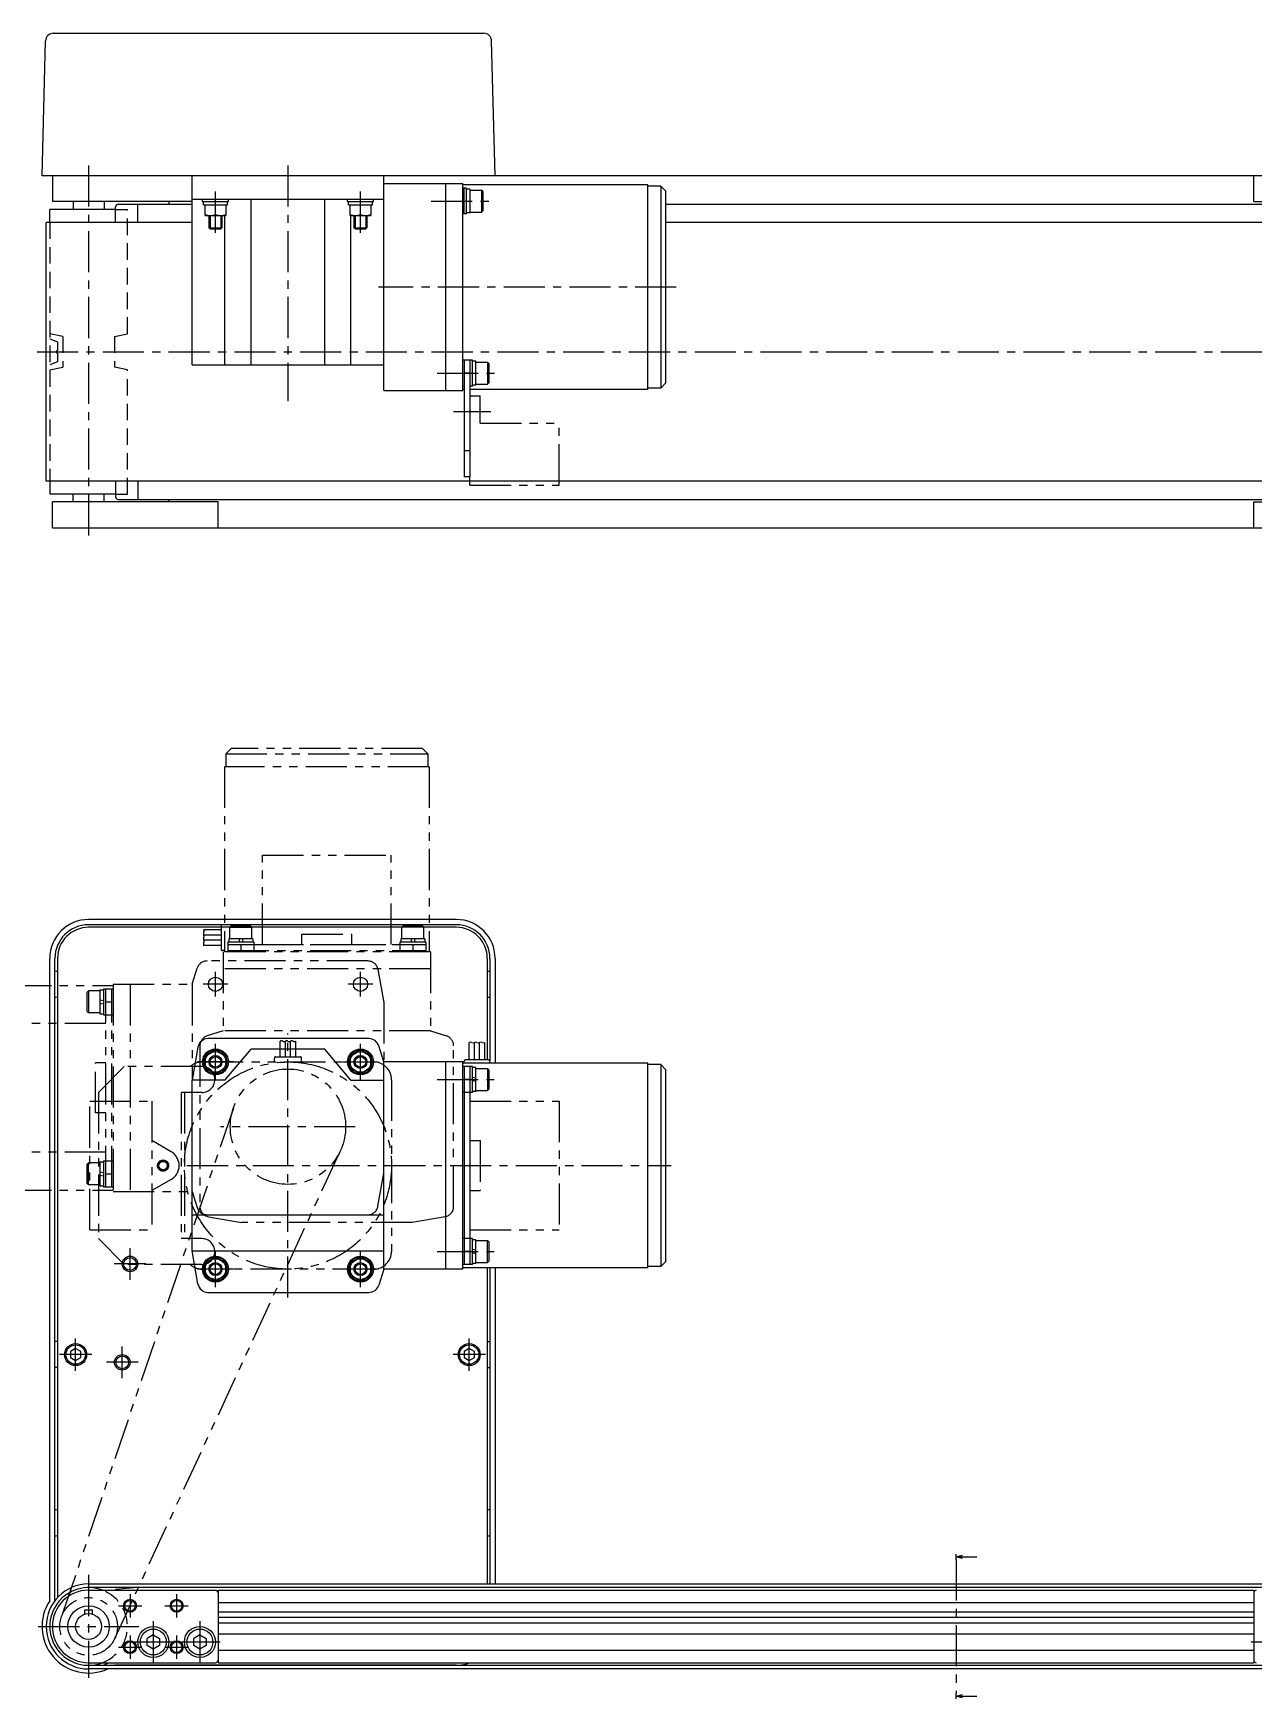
# Model space of a CAD drawing. Extents: x -2 to 1146, y -10 to 633.
# Drawn here: x 382 to 854, y -10 to 633 of the extents above; entities that cross this region are included whole.
import ezdxf

# ---------------------------------------------------------------- set-up
doc = ezdxf.new("R2010")
doc.units = 0
doc.header["$LTSCALE"] = 0.5
for name, pattern in [('CENTER', [50.8, 31.75, -6.35, 6.35, -6.35]), ('DASHED', [19.05, 12.7, -6.35]), ('PHANTOM', [63.5, 31.75, -6.35, 6.35, -6.35, 6.35, -6.35])]:
    doc.linetypes.add(name, pattern=pattern)
doc.layers.get('0').update_dxf_attribs({"linetype": 'CONTINUOUS'})
for name, color, linetype in [('MSM_CENTER', 1, 'CENTER'), ('MSM_CONTINUOUS', 7, 'CONTINUOUS'), ('MSM_DASHED', 4, 'DASHED'), ('MSM_IMAGINARY', 6, 'PHANTOM'), ('MSM_NARROW', 5, 'CONTINUOUS')]:
    doc.layers.add(name, color=color, linetype=linetype)

# ---------------------------------------------------------------- blocks, each defined once
blk = doc.blocks.new('_OPEN30')
at = {"color": 0, "linetype": 'BYBLOCK'}
for p, q in [((-1, 0.27), (0, 0)), ((0, 0), (-1, -0.27)), ((0, 0), (-1, 0))]:
    blk.add_line(p, q, dxfattribs=at)
blk = doc.blocks.new('*U79')
at = {"layer": 'MSM_CONTINUOUS'}
blk.add_lwpolyline([(741.06, 44.9), (746.56, 44.9)], dxfattribs=at)
at = {"layer": 'MSM_CONTINUOUS', "xscale": 2.5, "yscale": 2.5, "zscale": 2.5, "rotation": 180}
blk.add_blockref('_OPEN30', (738.56, 44.9), dxfattribs=at)
blk = doc.blocks.new('*U80')
at = {"layer": 'MSM_CONTINUOUS'}
blk.add_lwpolyline([(741.06, -8.9), (746.56, -8.9)], dxfattribs=at)
at = {"layer": 'MSM_CONTINUOUS', "xscale": 2.5, "yscale": 2.5, "zscale": 2.5, "rotation": 180}
blk.add_blockref('_OPEN30', (738.56, -8.9), dxfattribs=at)

msp = doc.modelspace()

# ---------------------------------------------------------------- linework, layer by layer
at = {"layer": 'MSM_CENTER'}
for p, q in [((403.52, 582.25), (403.52, 438.25)), ((480.52, 582.25), (480.52, 491.25)), ((452.52, 556.25), (452.52, 573.25)), ((508.52, 556.25), (508.52, 573.25)), ((535.83, 568.49), (559.83, 568.49)), ((630.52, 535.25), (515.52, 535.25)), ((383.62, 510.25), (923.42, 510.25)), ((538.13, 502.02), (562.13, 502.02)), ((558.82, 487.02), (544.52, 487.02)), ((452.52, 261.25), (452.52, 270.75)), ((508.52, 261.25), (508.52, 270.75)), ((457.27, 266), (447.77, 266)), ((513.27, 266), (503.77, 266)), ((480.52, 145), (480.52, 247)), ((452.52, 229), (452.52, 243)), ((508.52, 229), (508.52, 243)), ((459.52, 236), (445.52, 236)), ((501.52, 236), (515.52, 236)), ((538.13, 229.23), (560.13, 229.23)), ((506.52, 211), (454.52, 211)), ((441.52, 196), (628.52, 196)), ((419.52, 151.9), (419.52, 164.1)), ((452.52, 149), (452.52, 163)), ((508.52, 149), (508.52, 163)), ((538.13, 162.77), (560.13, 162.77)), ((425.62, 158), (413.42, 158)), ((459.52, 156), (445.52, 156)), ((515.52, 156), (501.52, 156)), ((398.52, 116.75), (398.52, 129.25)), ((550.52, 116.75), (550.52, 129.25)), ((404.77, 123), (392.27, 123)), ((416.52, 113.9), (416.52, 126.1)), ((556.77, 123), (544.27, 123)), ((422.62, 120), (410.42, 120)), ((738.56, 43.9), (738.56, -7.9)), ((403.52, 37.9), (403.52, -1.9)), ((415.02, 26), (424.02, 26)), ((419.52, 30.5), (419.52, 21.5)), ((433.02, 26), (442.02, 26)), ((437.52, 30.5), (437.52, 21.5)), ((428.52, 20), (428.52, 4)), ((446.52, 20), (446.52, 4)), ((384.07, 18), (422.97, 18)), ((419.52, 14.5), (419.52, 5.5)), ((437.52, 14.5), (437.52, 5.5)), ((415.02, 10), (424.02, 10)), ((420.52, 12), (436.52, 12)), ((433.02, 10), (442.02, 10)), ((438.52, 12), (454.52, 12)), ((852.52, 12), (868.52, 12))]:
    msp.add_line(p, q, dxfattribs=at)
at = {"layer": 'MSM_CONTINUOUS'}
for p, q in [((385.52, 578.25), (386.89, 630.33)), ((389.89, 633.25), (556.16, 633.25)), ((560.52, 578.25), (559.16, 630.33)), ((919.52, 578.25), (385.52, 578.25)), ((389.52, 578.25), (389.52, 568.25)), ((443.52, 505.25), (443.52, 578.25)), ((517.52, 495.25), (517.52, 578.25)), ((517.52, 575.25), (548.02, 575.25)), ((541.52, 495.25), (541.52, 575.25)), ((548.02, 495.25), (548.02, 575.25)), ((619.52, 574.75), (548.02, 574.75)), ((549.52, 573.49), (548.02, 573.49)), ((548.52, 563.49), (548.52, 573.49)), ((549.52, 563.49), (549.52, 573.49)), ((550.82, 573.09), (549.52, 573.09)), ((550.83, 563.89), (550.83, 573.09)), ((550.83, 572.74), (555.33, 572.74)), ((555.83, 572.24), (555.33, 572.74)), ((555.33, 572.74), (555.33, 564.24)), ((619.52, 495.75), (619.52, 574.75)), ((624.52, 574.25), (619.52, 574.25)), ((624.52, 574.25), (624.52, 496.25)), ((626.52, 572.25), (624.52, 574.25)), ((853.52, 568.25), (853.52, 578.25)), ((443.52, 568.25), (389.52, 568.25)), ((397.52, 568.25), (397.52, 565.25)), ((409.52, 568.25), (409.52, 565.25)), ((413.97, 560.25), (413.97, 566.25)), ((414.97, 567.25), (443.52, 567.25)), ((422.48, 560.25), (422.48, 567.25)), ((434.52, 568.25), (434.52, 567.25)), ((443.52, 569.25), (517.52, 569.25)), ((447.52, 568.25), (447.52, 569.25)), ((447.52, 568.25), (457.52, 568.25)), ((447.92, 566.95), (447.92, 568.25)), ((447.92, 566.95), (457.12, 566.95)), ((448.52, 562.95), (448.52, 566.95)), ((452.52, 563.31), (452.52, 566.95)), ((456.52, 566.95), (456.52, 562.95)), ((457.12, 566.95), (457.12, 568.25)), ((457.52, 568.25), (457.52, 569.25)), ((466.26, 505.25), (466.26, 569.25)), ((494.79, 505.25), (494.79, 569.25)), ((503.52, 568.25), (503.52, 569.25)), ((503.52, 568.25), (513.52, 568.25)), ((503.92, 566.95), (503.92, 568.25)), ((503.92, 566.95), (513.12, 566.95)), ((504.52, 562.95), (504.52, 566.95)), ((508.52, 563.31), (508.52, 566.95)), ((512.52, 566.95), (512.52, 562.95)), ((513.12, 566.95), (513.12, 568.25)), ((513.52, 568.25), (513.52, 569.25)), ((555.83, 572.24), (555.83, 564.74)), ((626.52, 498.25), (626.52, 572.25)), ((626.52, 567.25), (892.08, 567.25)), ((853.52, 568.25), (919.52, 568.25)), ((387.12, 460.25), (387.12, 560.25)), ((443.52, 560.25), (387.12, 560.25)), ((413.97, 565.25), (388.52, 565.25)), ((388.52, 560.25), (388.52, 565.25)), ((448.52, 562.95), (456.52, 562.95)), ((450.02, 562.95), (450.02, 558.19)), ((455.02, 562.95), (455.02, 558.19)), ((456.19, 505.25), (456.19, 562.95)), ((504.52, 562.95), (512.52, 562.95)), ((504.86, 505.25), (504.86, 562.95)), ((506.02, 562.95), (506.02, 558.19)), ((511.02, 562.95), (511.02, 558.19)), ((549.52, 563.49), (548.02, 563.49)), ((550.82, 563.89), (549.52, 563.89)), ((550.83, 564.24), (555.33, 564.24)), ((555.83, 564.74), (555.33, 564.24)), ((919.92, 560.25), (626.52, 560.25)), ((450.46, 557.75), (450.02, 558.19)), ((450.02, 558.19), (455.02, 558.19)), ((450.46, 557.75), (454.59, 557.75)), ((454.59, 557.75), (455.02, 558.19)), ((506.46, 557.75), (506.02, 558.19)), ((506.02, 558.19), (511.02, 558.19)), ((506.46, 557.75), (510.59, 557.75)), ((510.59, 557.75), (511.02, 558.19)), ((443.52, 505.25), (517.52, 505.25)), ((551.82, 507.02), (548.02, 507.02)), ((548.52, 507.02), (548.52, 462.02)), ((550.82, 502.02), (548.52, 502.02)), ((550.82, 507.02), (550.82, 462.02)), ((551.82, 497.02), (551.82, 507.02)), ((553.12, 506.62), (551.82, 506.62)), ((553.13, 497.42), (553.13, 506.62)), ((553.13, 506.27), (557.63, 506.27)), ((558.13, 505.77), (557.63, 506.27)), ((557.63, 506.27), (557.63, 497.77)), ((558.13, 505.77), (558.13, 498.27)), ((517.52, 495.25), (548.02, 495.25)), ((548.52, 497.02), (548.02, 497.02)), ((548.52, 495.75), (548.02, 495.75)), ((551.82, 497.02), (550.82, 497.02)), ((619.52, 495.75), (550.82, 495.75)), ((553.12, 497.42), (551.82, 497.42)), ((553.13, 497.77), (557.63, 497.77)), ((558.13, 498.27), (557.63, 497.77)), ((624.52, 496.25), (619.52, 496.25)), ((624.52, 496.25), (626.52, 498.25)), ((550.82, 472.02), (548.52, 472.02)), ((919.92, 460.25), (387.12, 460.25)), ((388.52, 460.25), (388.52, 455.25)), ((413.97, 460.25), (413.97, 454.25)), ((422.48, 460.25), (422.48, 453.25)), ((550.82, 462.02), (548.52, 462.02)), ((413.97, 455.25), (388.52, 455.25)), ((389.52, 442.25), (389.52, 452.25)), ((453.52, 452.25), (389.52, 452.25)), ((397.52, 452.25), (397.52, 455.25)), ((409.52, 452.25), (409.52, 455.25)), ((414.97, 453.25), (892.08, 453.25)), ((434.52, 452.25), (434.52, 453.25)), ((453.52, 442.25), (453.52, 452.25)), ((853.52, 452.25), (919.52, 452.25)), ((853.52, 442.25), (853.52, 452.25)), ((389.52, 442.25), (919.52, 442.25)), ((545.52, 291), (403.52, 291)), ((545.52, 289), (403.52, 289)), ((545.52, 288), (403.52, 288)), ((388.52, 27.95), (388.52, 276)), ((390.52, 28), (390.52, 276)), ((391.52, 276), (391.52, 29.18)), ((557.52, 276), (557.52, 236.8)), ((558.52, 276), (558.52, 236.3)), ((560.52, 276), (560.52, 235.5)), ((511.77, 245), (449.7, 245)), ((445.76, 241.69), (443.52, 229)), ((452.52, 240.62), (448.52, 238.31)), ((448.52, 238.31), (448.52, 233.69)), ((456.52, 238.31), (452.52, 240.62)), ((456.19, 229), (466.26, 241)), ((456.52, 233.69), (456.52, 238.31)), ((494.79, 241), (466.26, 241)), ((504.86, 229), (494.79, 241)), ((508.52, 240.62), (504.52, 238.31)), ((504.52, 238.31), (504.52, 233.69)), ((512.52, 238.31), (508.52, 240.62)), ((512.52, 233.69), (512.52, 238.31)), ((517.52, 236), (515.58, 242.2)), ((550.52, 236.8), (550.52, 243.55)), ((552.52, 236.8), (552.52, 243.55)), ((554.52, 236.8), (554.52, 243.55)), ((556.52, 236.8), (556.52, 243.55)), ((448.52, 233.69), (452.52, 231.38)), ((452.52, 231.38), (456.52, 233.69)), ((504.52, 233.69), (508.52, 231.38)), ((508.52, 231.38), (512.52, 233.69)), ((517.52, 156), (517.52, 236)), ((548.02, 236), (517.52, 236)), ((541.52, 156), (541.52, 236)), ((548.02, 156), (548.02, 236)), ((619.52, 235.5), (548.02, 235.5)), ((551.82, 234.23), (548.02, 234.23)), ((548.52, 235.5), (548.52, 236.3)), ((548.52, 234.23), (548.52, 157.77)), ((558.02, 236.8), (549.02, 236.8)), ((550.82, 234.23), (550.82, 157.77)), ((551.82, 224.23), (551.82, 234.23)), ((553.12, 233.83), (551.82, 233.83)), ((553.13, 224.63), (553.13, 233.83)), ((553.13, 233.48), (557.63, 233.48)), ((558.13, 232.98), (557.63, 233.48)), ((557.63, 233.48), (557.63, 224.98)), ((558.13, 232.98), (558.13, 225.48)), ((558.52, 235.5), (558.52, 236.3)), ((619.52, 156.5), (619.52, 235.5)), ((624.52, 235), (619.52, 235)), ((624.52, 235), (624.52, 157)), ((626.52, 233), (624.52, 235)), ((626.52, 159), (626.52, 233)), ((443.52, 163), (443.52, 229)), ((456.19, 229), (443.52, 229)), ((504.86, 229), (517.52, 229)), ((550.82, 229.23), (548.52, 229.23)), ((553.13, 229.76), (551.83, 230.04)), ((553.13, 228.43), (551.83, 228.71)), ((558.13, 225.48), (557.63, 224.98)), ((551.82, 224.23), (548.02, 224.23)), ((553.12, 224.63), (551.82, 224.63)), ((553.13, 224.98), (557.63, 224.98)), ((443.52, 177), (517.52, 177)), ((551.82, 167.77), (548.02, 167.77)), ((551.82, 157.77), (551.82, 167.77)), ((553.12, 167.37), (551.82, 167.37)), ((553.13, 158.17), (553.13, 167.37)), ((443.52, 163), (517.52, 163)), ((445.76, 150.31), (443.52, 163)), ((550.82, 162.77), (548.52, 162.77)), ((553.13, 163.29), (551.83, 163.57)), ((553.13, 161.96), (551.83, 162.24)), ((553.13, 167.02), (557.63, 167.02)), ((558.13, 166.52), (557.63, 167.02)), ((557.63, 158.52), (557.63, 167.02)), ((558.13, 166.52), (558.13, 159.02)), ((452.52, 160.62), (448.52, 158.31)), ((448.52, 158.31), (448.52, 153.69)), ((456.52, 158.31), (452.52, 160.62)), ((456.52, 153.69), (456.52, 158.31)), ((508.52, 160.62), (504.52, 158.31)), ((504.52, 158.31), (504.52, 153.69)), ((512.52, 158.31), (508.52, 160.62)), ((512.52, 153.69), (512.52, 158.31)), ((517.52, 156), (515.58, 149.8)), ((548.02, 156), (517.52, 156)), ((551.82, 157.77), (548.02, 157.77)), ((619.52, 156.5), (548.02, 156.5)), ((553.12, 158.17), (551.82, 158.17)), ((553.13, 158.52), (557.63, 158.52)), ((557.52, 156.5), (557.52, 34.4)), ((558.13, 159.02), (557.63, 158.52)), ((558.52, 156.5), (558.52, 34.4)), ((560.52, 156.5), (560.52, 34.4)), ((624.52, 157), (619.52, 157)), ((624.52, 157), (626.52, 159)), ((448.52, 153.69), (452.52, 151.38)), ((452.52, 151.38), (456.52, 153.69)), ((504.52, 153.69), (508.52, 151.38)), ((508.52, 151.38), (512.52, 153.69)), ((449.7, 147), (511.77, 147)), ((391.52, 128), (390.52, 128)), ((398.52, 125.31), (396.52, 124.15)), ((396.52, 124.15), (396.52, 121.85)), ((400.52, 124.15), (398.52, 125.31)), ((400.52, 121.85), (400.52, 124.15)), ((550.52, 125.31), (548.52, 124.15)), ((548.52, 124.15), (548.52, 121.85)), ((552.52, 124.15), (550.52, 125.31)), ((552.52, 121.85), (552.52, 124.15)), ((557.52, 128), (558.52, 128)), ((391.52, 118), (390.52, 118)), ((396.52, 121.85), (398.52, 120.69)), ((398.52, 120.69), (400.52, 121.85)), ((548.52, 121.85), (550.52, 120.69)), ((550.52, 120.69), (552.52, 121.85)), ((557.52, 118), (558.52, 118)), ((738.56, 43.9), (738.56, 45.9)), ((403.52, 34.4), (903.52, 34.4)), ((903.52, 33), (403.52, 33)), ((422.42, 32.99), (413.97, 32.26)), ((413.97, 32.26), (413.99, 32)), ((403.52, 32), (452.52, 32)), ((453.52, 32), (853.52, 32)), ((453.52, 32), (453.52, 4)), ((453.52, 27.2), (853.52, 27.2)), ((853.52, 32), (853.52, 4)), ((402.02, 24.4), (405.02, 24.4)), ((402.02, 22.77), (402.02, 24.4)), ((405.02, 22.77), (405.02, 24.4)), ((453.52, 23.7), (853.52, 23.7)), ((453.52, 21.6), (853.52, 21.6)), ((453.52, 19.4), (853.52, 19.4)), ((428.52, 14.75), (426.14, 13.37)), ((426.14, 10.63), (426.14, 13.37)), ((428.52, 14.75), (430.9, 13.37)), ((430.9, 13.37), (430.9, 10.63)), ((446.52, 14.75), (444.14, 13.37)), ((444.14, 10.63), (444.14, 13.37)), ((446.52, 14.75), (448.9, 13.37)), ((448.9, 13.37), (448.9, 10.63)), ((453.52, 15.1), (853.52, 15.1)), ((428.52, 9.25), (426.14, 10.63)), ((430.9, 10.63), (428.52, 9.25)), ((446.52, 9.25), (444.14, 10.63)), ((448.9, 10.63), (446.52, 9.25)), ((453.52, 8.9), (853.52, 8.9)), ((403.52, 4), (452.52, 4)), ((403.52, 3), (903.52, 3)), ((903.52, 1.6), (403.52, 1.6)), ((545.52, 3), (413.47, 3)), ((453.52, 4), (853.52, 4)), ((738.56, -9.9), (738.56, -7.9))]:
    msp.add_line(p, q, dxfattribs=at)
for centre, radius in [((452.52, 266), 2.75), ((508.52, 266), 2.75), ((452.52, 236), 5), ((452.52, 236), 4), ((452.52, 236), 2.5), ((508.52, 236), 5), ((508.52, 236), 4), ((508.52, 236), 2.5), ((452.52, 156), 5), ((508.52, 156), 5), ((419.52, 158), 2.46), ((452.52, 156), 4), ((452.52, 156), 2.07), ((508.52, 156), 4), ((508.52, 156), 2.07), ((398.52, 123), 4.25), ((398.52, 123), 3.75), ((416.52, 120), 3), ((550.52, 123), 4.25), ((550.52, 123), 3.75), ((403.52, 18), 8), ((419.52, 26), 2.07), ((437.52, 26), 2.07), ((403.52, 18), 5), ((428.52, 12), 6), ((428.52, 12), 5), ((446.52, 12), 6), ((446.52, 12), 5), ((419.52, 10), 2.07), ((437.52, 10), 2.07)]:
    msp.add_circle(centre, radius, dxfattribs=at)
for centre, radius, start, end in [((389.89, 630.25), 3, 90, 178.5), ((556.16, 630.25), 3, 1.5, 90), ((414.97, 566.25), 1, 90, 180), ((450.52, 568.73), 5.78, 249.74384, 290.25616), ((454.52, 568.73), 5.78, 249.74384, 290.25616), ((506.52, 568.73), 5.78, 249.74384, 290.25616), ((510.52, 568.73), 5.78, 249.74384, 290.25616), ((414.97, 454.25), 1, 180, 270), ((403.52, 276), 15, 90, 180), ((545.52, 276), 15, 0, 90), ((403.52, 276), 13, 90, 180), ((403.52, 276), 12, 90, 180), ((545.52, 276), 13, 0, 90), ((545.52, 276), 12, 0, 90), ((390.52, 266), 5, 78.46304, 90), ((558.52, 266), 5, 90, 101.53696), ((390.52, 266), 5, 270, 281.53696), ((558.52, 266), 5, 258.46304, 270), ((449.7, 241), 4, 90, 170), ((511.77, 241), 4, 17.39751, 90), ((452.52, 236), 4.6, 150.40815, 209.59185), ((452.52, 236), 4.6, 90.40815, 149.59185), ((452.52, 236), 4.6, 30.40815, 89.59185), ((452.52, 236), 4.6, 330.40815, 29.59185), ((508.52, 236), 4.6, 150.40815, 209.59185), ((508.52, 236), 4.6, 90.40815, 149.59185), ((508.52, 236), 4.6, 30.40815, 89.59185), ((508.52, 236), 4.6, 330.40815, 29.59185), ((452.52, 236), 4.6, 210.40815, 269.59185), ((452.52, 236), 4.6, 270.40815, 329.59185), ((508.52, 236), 4.6, 210.40815, 269.59185), ((508.52, 236), 4.6, 270.40815, 329.59185), ((549.02, 236.3), 0.5, 90, 180), ((558.02, 236.3), 0.5, 0, 90), ((452.52, 156), 4.6, 150.40815, 209.59185), ((452.52, 156), 4.6, 90.40815, 149.59185), ((452.52, 156), 4.6, 30.40815, 89.59185), ((452.52, 156), 4.6, 330.40815, 29.59185), ((508.52, 156), 4.6, 150.40815, 209.59185), ((508.52, 156), 4.6, 90.40815, 149.59185), ((508.52, 156), 4.6, 30.40815, 89.59185), ((508.52, 156), 4.6, 330.40815, 29.59185), ((449.7, 151), 4, 190, 270), ((452.52, 156), 4.6, 210.40815, 269.59185), ((452.52, 156), 4.6, 270.40815, 329.59185), ((508.52, 156), 4.6, 210.40815, 269.59185), ((508.52, 156), 4.6, 270.40815, 329.59185), ((511.77, 151), 4, 270, 342.60249), ((390.52, 58), 5, 78.46304, 90), ((558.52, 58), 5, 90, 101.53696), ((390.52, 58), 5, 270, 281.53696), ((558.52, 58), 5, 258.46304, 270), ((403.52, 18), 16.4, 90, 270), ((403.52, 18), 15, 68.96053, 291.03947), ((422.46, 32.5), 0.5, 90, 95), ((403.52, 18), 18, 146.44269, 294.34065), ((403.52, 18), 14, 90, 270), ((452.52, 31), 1, 0, 90), ((854.52, 31), 1, 90, 180), ((403.52, 18), 16, 290.36413, 298.95502), ((452.52, 5), 1, 270, 0), ((545.52, 18), 15, 270, 291.03947), ((854.52, 5), 1, 180, 270)]:
    msp.add_arc(centre, radius, start, end, dxfattribs=at)
at = {"layer": 'MSM_DASHED'}
for p, q in [((388.52, 560.25), (388.52, 460.25)), ((413.97, 565.25), (418.52, 565.25)), ((418.52, 517.25), (418.52, 565.25)), ((393.52, 516.15), (388.52, 517.25)), ((388.52, 515.25), (391.52, 514.15)), ((393.52, 516.15), (393.52, 504.35)), ((413.52, 516.15), (418.52, 517.25)), ((413.52, 516.15), (413.52, 504.35)), ((391.52, 514.15), (391.52, 510.75)), ((391.52, 509.75), (391.52, 506.35)), ((391.52, 506.35), (388.52, 505.25)), ((388.52, 503.25), (393.52, 504.35)), ((418.52, 503.25), (413.52, 504.35)), ((418.52, 455.25), (418.52, 503.25)), ((413.97, 455.25), (418.52, 455.25))]:
    msp.add_line(p, q, dxfattribs=at)
for centre, radius, start, end in [((391.52, 510.25), 0.5, 90, 270), ((403.52, 18), 15, 291.03947, 68.96053)]:
    msp.add_arc(centre, radius, start, end, dxfattribs=at)
at = {"layer": 'MSM_IMAGINARY'}
for p, q in [((550.82, 493.22), (554.82, 493.22)), ((554.82, 482.72), (554.82, 493.22)), ((554.82, 482.72), (585.32, 482.72)), ((585.32, 458.72), (585.32, 482.72)), ((550.82, 458.72), (550.82, 462.02)), ((550.82, 458.72), (585.32, 458.72)), ((458.52, 357), (456.52, 355)), ((456.52, 355), (534.52, 355)), ((456.52, 355), (456.52, 350)), ((532.52, 357), (458.52, 357)), ((534.52, 355), (532.52, 357)), ((534.52, 355), (534.52, 350)), ((535.02, 350), (456.02, 350)), ((456.02, 350), (456.02, 278.5)), ((535.02, 350), (535.02, 278.5)), ((470.67, 281.3), (470.67, 315.8)), ((470.67, 315.8), (520.37, 315.8)), ((520.37, 281.3), (520.37, 315.8)), ((454.72, 287), (447.98, 287)), ((454.72, 285), (447.98, 285)), ((454.72, 283), (447.98, 283)), ((454.72, 288.5), (454.72, 279.5)), ((456.02, 289), (455.22, 289)), ((457.69, 283.6), (457.69, 282.3)), ((466.89, 283.6), (457.69, 283.6)), ((458.54, 288.6), (458.04, 288.1)), ((458.04, 283.6), (458.04, 288.1)), ((458.04, 288.1), (466.54, 288.1)), ((458.54, 288.6), (466.04, 288.6)), ((461.76, 283.6), (461.49, 282.3)), ((463.09, 283.6), (462.82, 282.3)), ((466.04, 288.6), (466.54, 288.1)), ((466.54, 283.6), (466.54, 288.1)), ((466.89, 283.6), (466.89, 282.3)), ((485.88, 281.3), (485.88, 285.3)), ((485.88, 285.3), (505.17, 285.3)), ((505.17, 281.3), (505.17, 285.3)), ((524.16, 283.6), (524.16, 282.3)), ((533.36, 283.6), (524.16, 283.6)), ((525.01, 288.6), (524.51, 288.1)), ((524.51, 283.6), (524.51, 288.1)), ((533.01, 288.1), (524.51, 288.1)), ((525.01, 288.6), (532.51, 288.6)), ((528.23, 283.6), (527.96, 282.3)), ((529.56, 283.6), (529.29, 282.3)), ((532.51, 288.6), (533.01, 288.1)), ((533.01, 283.6), (533.01, 288.1)), ((533.36, 283.6), (533.36, 282.3)), ((454.72, 281), (447.98, 281)), ((456.02, 279), (455.22, 279)), ((535.52, 278.5), (455.52, 278.5)), ((455.52, 278.5), (455.52, 248)), ((467.29, 282.3), (457.29, 282.3)), ((457.29, 282.3), (457.29, 278.5)), ((457.29, 281.3), (533.76, 281.3)), ((457.29, 279), (533.76, 279)), ((462.29, 281.3), (462.29, 279)), ((467.29, 282.3), (467.29, 278.5)), ((470.67, 281.3), (520.37, 281.3)), ((533.76, 282.3), (523.76, 282.3)), ((523.76, 282.3), (523.76, 278.5)), ((528.76, 281.3), (528.76, 279)), ((533.76, 282.3), (533.76, 278.5)), ((535.52, 278.5), (535.52, 248)), ((443.52, 266), (445.47, 272.2)), ((511.35, 275), (449.28, 275)), ((535.52, 272), (455.52, 272)), ((515.29, 271.69), (517.52, 259)), ((341.52, 265.5), (413.02, 265.5)), ((407.92, 263.83), (409.22, 263.83)), ((407.92, 263.83), (407.92, 254.63)), ((409.22, 264.23), (409.22, 254.23)), ((409.22, 264.23), (413.02, 264.23)), ((410.22, 187.77), (410.22, 264.23)), ((412.52, 187.77), (412.52, 264.23)), ((413.02, 266), (413.02, 186)), ((413.02, 266), (443.52, 266)), ((419.52, 266), (419.52, 186)), ((443.52, 266), (443.52, 229)), ((402.92, 262.98), (403.42, 263.48)), ((402.92, 255.48), (402.92, 262.98)), ((407.92, 263.48), (403.42, 263.48)), ((403.42, 263.48), (403.42, 254.98)), ((407.92, 260.04), (409.22, 259.76)), ((407.92, 258.71), (409.22, 258.43)), ((410.22, 259.23), (412.52, 259.23)), ((517.52, 259), (517.52, 236)), ((410.22, 250.85), (375.72, 250.85)), ((402.92, 255.48), (403.42, 254.98)), ((407.92, 254.98), (403.42, 254.98)), ((407.92, 254.63), (409.22, 254.63)), ((409.22, 254.23), (413.02, 254.23)), ((455.52, 248), (449.33, 246.06)), ((535.52, 248), (455.52, 248)), ((535.52, 248), (541.72, 246.06)), ((446.52, 242.24), (446.52, 180.18)), ((475.77, 238), (485.27, 238)), ((477.52, 238), (477.52, 244)), ((479.52, 238), (479.52, 244)), ((481.52, 238), (481.52, 244)), ((483.52, 238), (483.52, 244)), ((544.52, 180.18), (544.52, 242.24)), ((410.22, 235.64), (406.22, 235.64)), ((406.22, 216.36), (406.22, 235.64)), ((417.29, 234.23), (407.29, 224.23)), ((447.29, 234.23), (417.29, 234.23)), ((447.38, 236), (513.66, 236)), ((475.27, 236), (475.27, 237.5)), ((485.77, 236), (485.77, 237.5)), ((520.52, 229.14), (520.52, 162.86)), ((403.99, 220.83), (427.99, 220.83)), ((403.99, 171.13), (403.99, 220.83)), ((407.29, 224.23), (407.29, 167.77)), ((427.99, 220.83), (427.99, 171.13)), ((439.29, 224.22), (439.29, 167.77)), ((447.29, 224.22), (439.29, 224.22)), ((440.52, 224.22), (440.52, 167.77)), ((550.82, 220.85), (585.32, 220.85)), ((585.32, 220.85), (585.32, 171.15)), ((459.42, 218.13), (392.97, 21.57)), ((410.22, 216.36), (406.22, 216.36)), ((410.22, 201.15), (375.72, 201.15)), ((413.64, 13.32), (500.75, 201.65)), ((435.39, 201.35), (427.99, 205.63)), ((550.82, 205.64), (554.82, 205.64)), ((554.82, 205.64), (554.82, 186.36)), ((402.92, 196.52), (403.42, 197.02)), ((402.92, 189.02), (402.92, 196.52)), ((407.92, 197.02), (403.42, 197.02)), ((403.42, 188.52), (403.42, 197.02)), ((407.92, 197.37), (409.22, 197.37)), ((407.92, 197.37), (407.92, 188.17)), ((407.92, 193.57), (409.22, 193.29)), ((409.22, 197.77), (409.22, 187.77)), ((409.22, 197.77), (413.02, 197.77)), ((515.29, 180.31), (517.52, 193)), ((402.92, 189.02), (403.42, 188.52)), ((407.92, 188.52), (403.42, 188.52)), ((407.92, 192.24), (409.22, 191.96)), ((407.92, 188.17), (409.22, 188.17)), ((409.22, 187.77), (413.02, 187.77)), ((410.22, 192.77), (412.52, 192.77)), ((435.39, 190.61), (427.99, 186.34)), ((341.52, 186.5), (413.02, 186.5)), ((413.02, 186), (443.52, 186)), ((443.52, 186), (445.47, 179.8)), ((550.82, 186.36), (554.82, 186.36)), ((449.83, 176.24), (462.52, 174)), ((528.52, 174), (462.52, 174)), ((541.22, 176.24), (528.52, 174)), ((403.99, 171.13), (427.99, 171.13)), ((417.29, 157.77), (407.29, 167.77)), ((447.29, 167.77), (439.29, 167.77)), ((550.82, 171.15), (585.32, 171.15)), ((447.29, 157.77), (417.29, 157.77)), ((513.66, 156), (447.38, 156))]:
    msp.add_line(p, q, dxfattribs=at)
for centre, radius in [((480.52, 196), 40), ((480.52, 211), 22.28), ((432.29, 195.98), 2.15), ((432.29, 195.98), 2), ((432.29, 195.98), 1.62), ((403.52, 18), 11.14)]:
    msp.add_circle(centre, radius, dxfattribs=at)
for centre, radius, start, end in [((448.84, 285.5), 1, 150.00001, 209.99997), ((448.84, 283.5), 1, 150.00004, 209.99996), ((447.11, 286.5), 1, 330, 30), ((447.11, 284.5), 1, 330, 30), ((447.11, 282.5), 1, 330, 30), ((455.22, 288.5), 0.5, 90, 180), ((448.84, 281.5), 1, 150.00001, 209.99997), ((455.22, 279.5), 0.5, 180, 270), ((449.28, 271), 4, 90, 162.60249), ((511.35, 271), 4, 10, 90), ((450.52, 242.24), 4, 107.39751, 180), ((540.52, 242.24), 4, 0, 72.60249), ((475.77, 237.5), 0.5, 90, 180), ((478.02, 243.13), 1, 60.00001, 119.99997), ((479.02, 244.87), 1, 240, 300), ((480.02, 243.13), 1, 60.00004, 119.99996), ((481.02, 244.87), 1, 240, 300), ((482.02, 243.13), 1, 60.00001, 119.99997), ((483.02, 244.87), 1, 240, 300), ((485.27, 237.5), 0.5, 0, 89.98854), ((447.38, 229.14), 6.86, 90.00042, 132.04928), ((447.29, 229.23), 5.01, 270, 90), ((513.66, 229.14), 6.86, 359.99958, 89.99958), ((432.29, 195.98), 6.2, 300, 60), ((450.52, 180.18), 4, 180, 260), ((511.35, 181), 4, 270, 350), ((540.52, 180.18), 4, 280, 0), ((449.28, 181), 4, 197.39751, 270), ((447.29, 162.77), 5, 270, 90), ((513.66, 162.86), 6.86, 270.00084, 359.99916), ((447.38, 162.86), 6.86, 227.95056, 269.99916)]:
    msp.add_arc(centre, radius, start, end, dxfattribs=at)
at = {"layer": 'MSM_NARROW'}
for p, q in [((450.46, 562.95), (450.46, 557.75)), ((454.59, 562.95), (454.59, 557.75)), ((506.46, 562.95), (506.46, 557.75)), ((510.59, 562.95), (510.59, 557.75))]:
    msp.add_line(p, q, dxfattribs=at)
for centre, radius in [((452.52, 236), 2.07), ((508.52, 236), 2.07), ((419.52, 158), 3), ((452.52, 156), 2.5), ((508.52, 156), 2.5), ((416.52, 120), 2.46), ((419.52, 26), 2.5), ((437.52, 26), 2.5), ((419.52, 10), 2.5), ((437.52, 10), 2.5)]:
    msp.add_circle(centre, radius, dxfattribs=at)
for centre, start, end in [((551.02, 242.68), 60.00001, 119.99997), ((552.02, 244.41), 240, 300), ((553.02, 242.68), 60.00004, 119.99996), ((554.02, 244.41), 240, 300), ((555.02, 242.68), 60.00001, 119.99997), ((556.02, 244.41), 240, 300)]:
    msp.add_arc(centre, 1, start, end, dxfattribs=at)

# ---------------------------------------------------------------- block references
at = {"layer": 'MSM_CONTINUOUS'}
for name in ['*U79', '*U80']:
    msp.add_blockref(name, (0, 0), dxfattribs=at)

doc.saveas('drawing.dxf')
